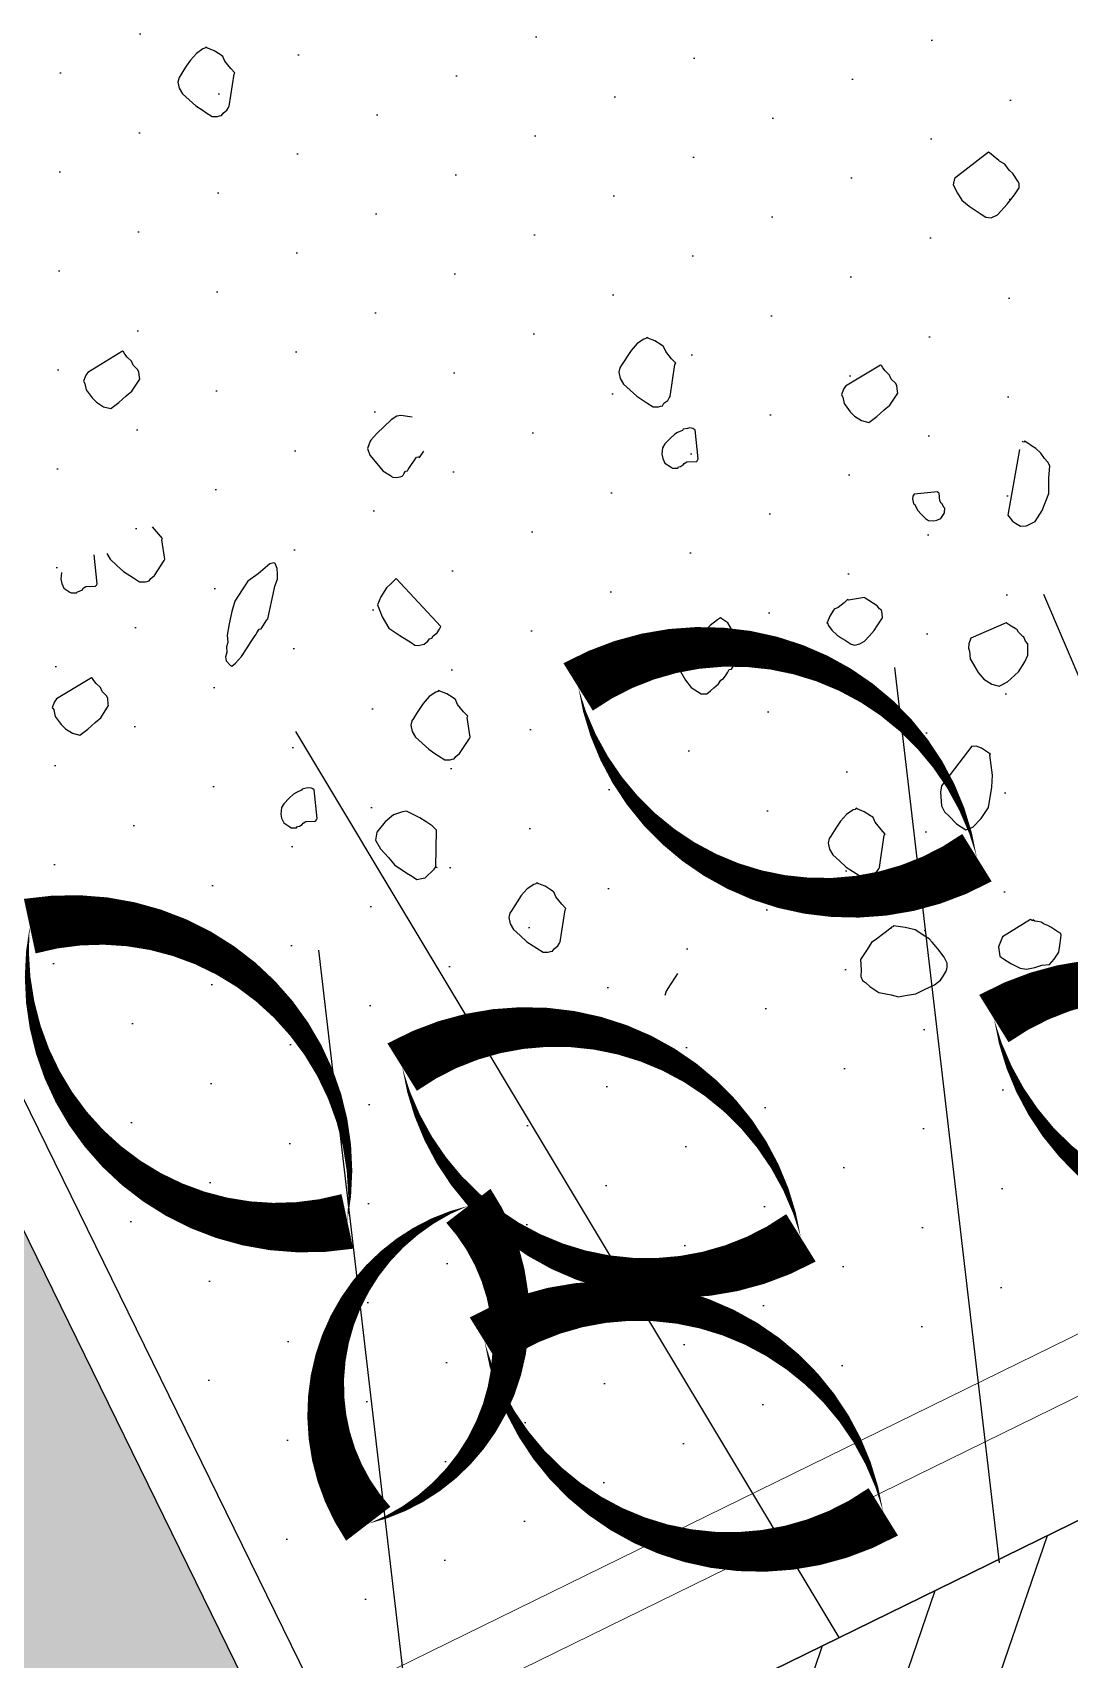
# Model space of a CAD drawing. Header units: millimetres. Extents: x 1754 to 2064, y 960 to 1845.
# Drawn here: x 2014.674 to 2015.604, y 1753.756 to 1755.214 of the extents above; entities that cross this region are included whole.
import ezdxf

# ---------------------------------------------------------------- set-up
doc = ezdxf.new("R2010")
doc.units = ezdxf.units.MM
for name, color, linetype in [('dveře', 3, 'Continuous'), ('okna', 4, 'Continuous'), ('SRAFY', 3, 'Continuous'), ('T_stafaz', 7, 'Continuous'), ('zariz.predmety', 203, 'Continuous')]:
    doc.layers.add(name, color=color, linetype=linetype)
doc.layers.add('FLOATING-WINDOWS', color=2, linetype='Continuous', plot=False)

# ---------------------------------------------------------------- blocks, each defined once
blk = doc.blocks.new('STROMLIST03PUD')
at = {"linetype": 'Continuous'}
for p, q in [((89.1, 817.4), (82.7, 813.5)), ((95.1, 819.7), (89.1, 817.4)), ((101.5, 817.4), (95.1, 819.7)), ((108.2, 816.5), (101.5, 817.4)), ((78, 806.9), (74.1, 800.9)), ((82.7, 813.5), (78, 806.9)), ((115.5, 814.6), (108.2, 816.5)), ((120.1, 811.1), (115.5, 814.6)), ((125.9, 803.6), (120.1, 811.1)), ((129.8, 797.1), (125.9, 803.6)), ((74.1, 800.9), (73.8, 799.4)), ((73.8, 799.4), (75.4, 796.8)), ((75.4, 796.8), (77.6, 793.1)), ((77.6, 793.1), (79.3, 790.3)), ((79.3, 790.3), (80.9, 787.7)), ((129.2, 785.6), (131.9, 793.4)), ((130.9, 795.3), (129.8, 797.1)), ((131.9, 793.4), (130.9, 795.3)), ((189.1, 789.3), (185.4, 787.1)), ((195.6, 790.8), (189.1, 789.3)), ((205.6, 790.7), (195.6, 790.8)), ((214.2, 790.8), (205.6, 790.7)), ((223.6, 787.7), (214.2, 790.8)), ((80.9, 787.7), (83.4, 785.4)), ((83.4, 785.4), (85.1, 782.6)), ((85.1, 782.6), (87.7, 780.5)), ((87.7, 780.5), (89.7, 779.2)), ((89.7, 779.2), (90.7, 777.4)), ((90.7, 777.4), (91.7, 778)), ((91.7, 778), (92.2, 777.1)), ((92.2, 777.1), (92.7, 776.1)), ((92.7, 776.1), (122.1, 778.9)), ((122.1, 778.9), (129.2, 785.6)), ((178.7, 781.9), (177, 778.4)), ((177, 778.4), (177.1, 772.2)), ((180.8, 784.4), (178.7, 781.9)), ((185.4, 787.1), (180.8, 784.4)), ((229.3, 786.2), (223.6, 787.7)), ((234.5, 781.9), (229.3, 786.2)), ((243.6, 775), (234.5, 781.9)), ((248.5, 766.7), (243.6, 775)), ((177.1, 772.2), (178.7, 763.2)), ((178.7, 763.2), (180.7, 755.7)), ((250.4, 761.6), (248.5, 766.7)), ((252, 759), (250.4, 761.6)), ((251.8, 755.1), (252, 759)), ((180.7, 755.7), (181.9, 751.6)), ((181.9, 751.6), (184.2, 747.9)), ((184.2, 747.9), (189.6, 738.8)), ((245.3, 741.1), (248.9, 749.6)), ((248.9, 749.6), (251.8, 755.1)), ((189.6, 738.8), (196.7, 733.1)), ((196.7, 733.1), (205.3, 727.1)), ((208.6, 727.9), (224.1, 731)), ((224.1, 731), (229.8, 731.9)), ((229.8, 731.9), (236.1, 735.7)), ((236.1, 735.7), (239.8, 737.9)), ((239.8, 737.9), (242.5, 739.6)), ((242.5, 739.6), (245.3, 741.1)), ((205.3, 727.1), (206.3, 727.7)), ((206.3, 727.7), (207.7, 727.4)), ((207.7, 727.4), (208.6, 727.9)), ((400.6, 681.7), (408.6, 686.5)), ((408.6, 686.5), (414.2, 690)), ((414.2, 690), (417, 693.1)), ((92.4, 675.4), (82.4, 669.4)), ((102.7, 679.1), (92.4, 675.4)), ((109.4, 678.2), (102.7, 679.1)), ((114.4, 670), (109.4, 678.2)), ((193.7, 674.6), (177.1, 650.6)), ((194.8, 675.3), (193.7, 674.6)), ((197.1, 676.6), (194.8, 675.3)), ((201.2, 677.5), (197.1, 676.6)), ((203.5, 679), (201.2, 677.5)), ((205.3, 678.4), (203.5, 679)), ((207.1, 678), (205.3, 678.4)), ((211.4, 676), (207.1, 678)), ((214.9, 670.3), (211.4, 676)), ((398.3, 680.3), (400.6, 681.7)), ((82.4, 669.4), (71.6, 654.3)), ((117.4, 660.7), (114.4, 670)), ((119.3, 655.6), (117.4, 660.7)), ((216.9, 666.8), (214.9, 670.3)), ((220.4, 661.2), (216.9, 666.8)), ((223.3, 653.6), (220.4, 661.2)), ((66.2, 644.8), (60.4, 627.7)), ((71.6, 654.3), (66.2, 644.8)), ((114.9, 638), (119.3, 649.4)), ((119.3, 649.4), (119.3, 655.6)), ((177.1, 650.6), (175.9, 649.9)), ((175.9, 649.9), (177.5, 644.7)), ((177.5, 644.7), (179.3, 636.5)), ((226.3, 646.1), (223.3, 653.6)), ((226.8, 640.1), (226.3, 646.1)), ((60.4, 627.7), (59.5, 627.1)), ((71.5, 613.2), (111.5, 633.5)), ((111.5, 633.5), (114.9, 638)), ((179.3, 636.5), (179.1, 631.7)), ((179.1, 631.7), (179.8, 630.6)), ((179.8, 630.6), (180.5, 629.5)), ((180.5, 629.5), (183.9, 623.7)), ((212.4, 625.3), (215.8, 627.3)), ((215.8, 627.3), (220.4, 630.1)), ((220.4, 630.1), (222.7, 631.5)), ((222.7, 631.5), (225.4, 634.7)), ((225.4, 634.7), (226.8, 640.1)), ((59.5, 627.1), (61.1, 624.3)), ((61.1, 624.3), (62.2, 622.6)), ((62.2, 622.6), (64.4, 618.9)), ((64.4, 618.9), (68, 614.9)), ((68, 614.9), (69.5, 614.5)), ((69.5, 614.5), (71.5, 613.2)), ((183.9, 623.7), (188.5, 618.7)), ((188.5, 618.7), (189.1, 617.6)), ((189.1, 617.6), (190.3, 618.2)), ((190.3, 618.2), (192.1, 617.8)), ((192.1, 617.8), (199.2, 618.9)), ((199.2, 618.9), (206.7, 621.9)), ((206.7, 621.9), (212.4, 625.3)), ((490, 612.9), (487.7, 611.6)), ((491.8, 612.4), (490, 612.9)), ((480.2, 608.5), (463.6, 584.6)), ((481.3, 609.2), (480.2, 608.5)), ((483.6, 610.7), (481.3, 609.2)), ((487.7, 611.6), (483.6, 610.7)), ((493.7, 612), (491.8, 612.4)), ((498, 610), (493.7, 612)), ((501.4, 604.2), (498, 610)), ((503.5, 600.9), (501.4, 604.2)), ((506.9, 595.2), (503.5, 600.9)), ((463.6, 584.6), (462.4, 584)), ((462.4, 584), (464, 578.7)), ((509.9, 587.6), (506.9, 595.2)), ((512.8, 580.1), (509.9, 587.6)), ((4.6, 571.8), (-4.5, 566.3)), ((17.2, 575.6), (4.6, 571.8)), ((25.8, 575.8), (17.2, 575.6)), ((30.9, 571.4), (25.8, 575.8)), ((35.3, 564.1), (30.9, 571.4)), ((464, 578.7), (465.9, 570.5)), ((465.9, 570.5), (465.6, 565.7)), ((511.9, 568.7), (513.3, 574.2)), ((513.3, 574.2), (512.8, 580.1)), ((-10.7, 560.1), (-14, 553.1)), ((-9.5, 562.1), (-10.7, 560.1)), ((-4.5, 566.3), (-9.5, 562.1)), ((37.3, 556.7), (35.3, 564.1)), ((38.4, 542.5), (37.3, 556.7)), ((465.6, 565.7), (466.3, 564.6)), ((466.3, 564.6), (467, 563.4)), ((467, 563.4), (470.4, 557.7)), ((470.4, 557.7), (475, 552.7)), ((485.7, 552.9), (493.2, 555.9)), ((493.2, 555.9), (499, 559.4)), ((499, 559.4), (502.4, 561.4)), ((502.4, 561.4), (506.9, 564.2)), ((506.9, 564.2), (509.2, 565.5)), ((509.2, 565.5), (511.9, 568.7)), ((-14, 553.1), (-13.2, 549.9)), ((-13.2, 549.9), (-13.5, 546)), ((-13.5, 546), (-12.9, 545.1)), ((-12.9, 545.1), (-11.1, 540)), ((-11.1, 540), (-10.9, 537.7)), ((36, 536), (38.4, 542.5)), ((475, 552.7), (475.7, 551.6)), ((475.7, 551.6), (476.8, 552.3)), ((476.8, 552.3), (478.7, 551.8)), ((478.7, 551.8), (485.7, 552.9)), ((-10.9, 537.7), (-9.8, 535.8)), ((-9.8, 535.8), (-7.6, 532.2)), ((-7.6, 532.2), (-6, 529.4)), ((-6, 529.4), (-4.8, 527.7)), ((-4.8, 527.7), (29.6, 526)), ((29.6, 526), (33.6, 529.7)), ((33.6, 529.7), (35.3, 533.1)), ((35.3, 533.1), (36, 536)), ((550.7, 499), (535.7, 469.7)), ((550.7, 499), (550, 500.1)), ((553, 500.3), (550.7, 499)), ((563.5, 503.5), (553, 500.3)), ((565.3, 503.1), (563.5, 503.5)), ((570.8, 501.7), (565.3, 503.1)), ((572.2, 499.4), (570.8, 501.7)), ((574.2, 496), (572.2, 499.4)), ((104.6, 481.7), (100.1, 479)), ((110.6, 484.2), (104.6, 481.7)), ((116.6, 486.5), (110.6, 484.2)), ((121.4, 486.8), (116.6, 486.5)), ((125.8, 485.7), (121.4, 486.8)), ((128.3, 483.6), (125.8, 485.7)), ((129.4, 481.7), (128.3, 483.6)), ((131.6, 478), (129.4, 481.7)), ((576.3, 492.6), (574.2, 496)), ((583.1, 481.2), (576.3, 492.6)), ((90.8, 469.7), (90.4, 468.3)), ((90.4, 468.3), (91.5, 466.4)), ((91.1, 471.1), (90.8, 469.7)), ((92.8, 474.6), (91.1, 471.1)), ((97.3, 477.4), (92.8, 474.6)), ((100.1, 479), (97.3, 477.4)), ((133.3, 475.4), (131.6, 478)), ((136, 470.8), (133.3, 475.4)), ((138.4, 464.8), (136, 470.8)), ((535.7, 469.7), (537.3, 464.5)), ((585, 472.9), (583.1, 481.2)), ((588.1, 462.5), (585, 472.9)), ((-68.1, 457.4), (-78.2, 451.3)), ((-59.5, 457.6), (-68.1, 457.4)), ((-54.6, 455.6), (-59.5, 457.6)), ((-51.8, 451), (-54.6, 455.6)), ((91.5, 466.4), (92.2, 463.1)), ((92.2, 463.1), (98.8, 452.1)), ((130, 449.8), (134.6, 452.6)), ((134.6, 452.6), (138.6, 456.2)), ((139.3, 459.1), (138.4, 464.8)), ((138.6, 456.2), (139.5, 456.8)), ((138.9, 457.7), (139.3, 459.1)), ((139.5, 456.8), (138.9, 457.7)), ((230.1, 453.8), (226.7, 451.7)), ((234.7, 456.5), (230.1, 453.8)), ((236.5, 456), (234.7, 456.5)), ((238.8, 457.5), (236.5, 456)), ((241.1, 458.8), (238.8, 457.5)), ((244.5, 460.8), (241.1, 458.8)), ((247.5, 461.1), (244.5, 460.8)), ((250.9, 463.1), (247.5, 461.1)), ((256.1, 464.7), (250.9, 463.1)), ((260.2, 465.7), (256.1, 464.7)), ((264.3, 466.6), (260.2, 465.7)), ((268.7, 464.5), (264.3, 466.6)), ((270.7, 461.1), (268.7, 464.5)), ((274.1, 455.3), (270.7, 461.1)), ((276, 447.2), (274.1, 455.3)), ((537.3, 464.5), (540.7, 458.8)), ((540.7, 458.8), (544.1, 453.1)), ((544.1, 453.1), (552.1, 442.5)), ((584.5, 447.9), (588.8, 453.6)), ((588.8, 453.6), (588.1, 462.5)), ((-90.2, 440.3), (-96.3, 428)), ((-78.2, 451.3), (-90.2, 440.3)), ((-84.1, 393.2), (-48.8, 441.7)), ((-50.2, 448.2), (-51.8, 451)), ((-48.8, 441.7), (-50.2, 448.2)), ((98.8, 452.1), (99.3, 451.2)), ((99.3, 451.2), (113, 447.1)), ((113, 447.1), (113.6, 446.1)), ((113.6, 446.1), (117.8, 447.5)), ((117.8, 447.5), (124.3, 448.9)), ((124.3, 448.9), (128.2, 448.8)), ((128.2, 448.8), (129.1, 449.2)), ((129.1, 449.2), (130, 449.8)), ((219.9, 439.9), (217.6, 438.4)), ((217.6, 438.4), (219.2, 417.7)), ((226.7, 451.7), (219.9, 439.9)), ((274.2, 432.1), (276.7, 438.3)), ((276.7, 438.3), (276, 447.2)), ((552.1, 442.5), (555.8, 441.4)), ((555.8, 441.4), (564.2, 440.3)), ((564.2, 440.3), (573.6, 442.9)), ((573.6, 442.9), (584.5, 447.9)), ((-96.3, 428), (-101.9, 418.5)), ((258.9, 421.4), (268, 426.9)), ((268, 426.9), (274.2, 432.1)), ((-101.9, 418.5), (-102, 414.6)), ((-102, 414.6), (-100.7, 410.5)), ((-100.7, 410.5), (-99.8, 404.8)), ((1.1, 414.5), (-0.6, 411.1)), ((-0.6, 411.1), (-0.1, 410.2)), ((-0.1, 410.2), (-0.4, 408.7)), ((-0.4, 408.7), (-0.2, 406.3)), ((1.9, 415.1), (1.1, 414.5)), ((6.5, 417.9), (1.9, 415.1)), ((10.3, 417.6), (6.5, 417.9)), ((13.3, 417), (10.3, 417.6)), ((17.3, 414.4), (13.3, 417)), ((18.9, 411.6), (17.3, 414.4)), ((20.7, 406.5), (18.9, 411.6)), ((219.2, 417.7), (222.6, 412.1)), ((222.6, 412.1), (223.3, 410.8)), ((223.3, 410.8), (226.3, 411.2)), ((226.3, 411.2), (234.5, 413)), ((234.5, 413), (245, 416.2)), ((245, 416.2), (258.9, 421.4)), ((473, 408.9), (471.9, 408.2)), ((486.7, 417.1), (473, 408.9)), ((490.8, 418), (486.7, 417.1)), ((493.1, 419.3), (490.8, 418)), ((494.9, 418.9), (493.1, 419.3)), ((496.7, 418.4), (494.9, 418.9)), ((501.1, 416.4), (496.7, 418.4)), ((504.5, 410.6), (501.1, 416.4)), ((506.6, 407.3), (504.5, 410.6)), ((627.2, 413.3), (618.2, 388.8)), ((628.3, 414), (627.2, 413.3)), ((629.5, 414.6), (628.3, 414)), ((637.3, 411.2), (629.5, 414.6)), ((640.3, 411.4), (637.3, 411.2)), ((641.4, 412.1), (640.3, 411.4)), ((644.4, 412.3), (641.4, 412.1)), ((646.2, 411.9), (644.4, 412.3)), ((647.4, 412.5), (646.2, 411.9)), ((651.7, 410.5), (647.4, 412.5)), ((652.4, 409.3), (651.7, 410.5)), ((655.8, 403.6), (652.4, 409.3)), ((-99.8, 404.8), (-97.5, 398.8)), ((-97.5, 398.8), (-95.2, 395.2)), ((-95.2, 395.2), (-93.1, 391.5)), ((0.5, 403.1), (-2.3, 396.7)), ((-2.3, 396.7), (-1.7, 395.8)), ((-1.7, 395.8), (-1.2, 394.9)), ((-1.2, 394.9), (18.4, 387.7)), ((-0.2, 406.3), (0.3, 405.4)), ((0.3, 405.4), (0.5, 403.1)), ((22, 402.3), (20.7, 406.5)), ((21.9, 392.3), (22.6, 395.2)), ((22.2, 399.9), (22, 402.3)), ((22, 396.2), (22.2, 399.9)), ((22.6, 395.2), (22, 396.2)), ((471.9, 408.2), (466.6, 391.1)), ((510, 401.5), (506.6, 407.3)), ((512.9, 394.1), (510, 401.5)), ((515.9, 386.5), (512.9, 394.1)), ((651.5, 390.2), (654.7, 395.2)), ((654.7, 395.2), (655.6, 398.8)), ((655.6, 398.8), (655.8, 403.6)), ((-93.1, 391.5), (-91.4, 388.7)), ((-91.4, 388.7), (-90.5, 389.3)), ((-90.5, 389.3), (-89.9, 388.4)), ((-89.9, 388.4), (-89.4, 387.5)), ((18.4, 387.7), (19.3, 388.3)), ((19.3, 388.3), (20.2, 388.8)), ((20.2, 388.8), (21.5, 390.8)), ((21.5, 390.8), (21.9, 392.3)), ((466.6, 391.1), (465.5, 390.4)), ((465.5, 390.4), (467.1, 385.2)), ((467.1, 385.2), (469, 376.9)), ((515, 375.1), (516.4, 380.6)), ((516.4, 380.6), (515.9, 386.5)), ((618.2, 388.8), (618.9, 387.7)), ((618.9, 387.7), (619.6, 386.5)), ((619.6, 386.5), (622.1, 384.9)), ((622.1, 384.9), (623.9, 384.5)), ((623.9, 384.5), (627.5, 383.6)), ((627.5, 383.6), (628.7, 384.3)), ((628.7, 384.3), (633.5, 384)), ((633.5, 384), (636.4, 384.3)), ((636.4, 384.3), (641.7, 385.8)), ((641.7, 385.8), (648, 388.2)), ((648, 388.2), (651.5, 390.2)), ((469, 376.9), (468.8, 372.1)), ((468.8, 372.1), (469.4, 371)), ((469.4, 371), (470.1, 369.8)), ((470.1, 369.8), (473.5, 364.1)), ((496.3, 362.4), (502, 365.8)), ((502, 365.8), (505.5, 367.8)), ((505.5, 367.8), (510, 370.6)), ((510, 370.6), (512.3, 371.9)), ((512.3, 371.9), (515, 375.1)), ((473.5, 364.1), (478.1, 359.1)), ((478.1, 359.1), (478.8, 358)), ((478.8, 358), (479.9, 358.7)), ((479.9, 358.7), (481.7, 358.2)), ((481.7, 358.2), (488.8, 359.3)), ((488.8, 359.3), (496.3, 362.4)), ((2.8, 306.4), (-8.2, 299.8)), ((9.3, 307.8), (2.8, 306.4)), ((17.7, 310.4), (9.3, 307.8)), ((26.6, 312.1), (17.7, 310.4)), ((31.8, 307.7), (26.6, 312.1)), ((35.6, 301.3), (31.8, 307.7)), ((452.8, 308.3), (451.7, 307.6)), ((451.7, 307.6), (468.6, 251.1)), ((454, 309), (452.8, 308.3)), ((457.3, 311.1), (454, 309)), ((461.5, 312), (457.3, 311.1)), ((463.7, 313.3), (461.5, 312)), ((465.6, 312.8), (463.7, 313.3)), ((467.9, 314.2), (465.6, 312.8)), ((472, 315.1), (467.9, 314.2)), ((477.4, 313.7), (472, 315.1)), ((479.9, 312.2), (477.4, 313.7)), ((482, 308.7), (479.9, 312.2)), ((488.2, 298.5), (482, 308.7)), ((-8.6, 298.4), (-10.6, 293.4)), ((-10.6, 293.4), (-10.3, 291)), ((-8.2, 299.8), (-8.6, 298.4)), ((37.4, 296.1), (35.6, 301.3)), ((39, 287.2), (37.4, 296.1)), ((494.3, 288.3), (488.2, 298.5)), ((-10.3, 291), (-8.5, 285.9)), ((-8.5, 285.9), (-8.7, 282.1)), ((-8.7, 282.1), (-6.9, 277)), ((33.8, 275.3), (37.8, 279)), ((37.6, 281.5), (39, 287.2)), ((37.8, 279), (37.6, 281.5)), ((495.2, 276.4), (494.3, 288.3)), ((-6.9, 277), (-6.2, 273.7)), ((-6.2, 273.7), (-6, 271.3)), ((-6, 271.3), (-5.5, 270.5)), ((-5.5, 270.5), (31, 273.8)), ((31, 273.8), (33.8, 275.3)), ((178.4, 274), (169.4, 249.5)), ((179.5, 274.7), (178.4, 274)), ((180.6, 275.5), (179.5, 274.7)), ((188.5, 271.9), (180.6, 275.5)), ((191.5, 272.1), (188.5, 271.9)), ((192.6, 272.8), (191.5, 272.1)), ((195.6, 273.1), (192.6, 272.8)), ((197.4, 272.6), (195.6, 273.1)), ((198.5, 273.3), (197.4, 272.6)), ((202.9, 271.2), (198.5, 273.3)), ((203.5, 270.1), (202.9, 271.2)), ((207, 264.4), (203.5, 270.1)), ((206.8, 259.7), (207, 264.4)), ((488.2, 259.8), (494.3, 265)), ((494.3, 265), (495.2, 276.4)), ((169.4, 249.5), (170, 248.4)), ((170, 248.4), (170.7, 247.3)), ((192.9, 246.6), (199.2, 248.9)), ((199.2, 248.9), (202.6, 251)), ((202.6, 251), (205.8, 256)), ((205.8, 256), (206.8, 259.7)), ((468.6, 251.1), (475, 253.3)), ((475, 253.3), (480.2, 254.9)), ((480.2, 254.9), (488.2, 259.8)), ((616.1, 248.2), (610.4, 244.8)), ((624.1, 253), (616.1, 248.2)), ((631.6, 256), (624.1, 253)), ((635.7, 256.9), (631.6, 256)), ((636.4, 255.7), (635.7, 256.9)), ((638, 250.4), (636.4, 255.7)), ((637.1, 246.9), (638, 250.4)), ((768, 248.2), (761.4, 246.7)), ((776.4, 250.7), (768, 248.2)), ((785.3, 252.4), (776.4, 250.7)), ((790.4, 247.9), (785.3, 252.4)), ((170.7, 247.3), (173.2, 245.6)), ((173.2, 245.6), (175, 245.2)), ((175, 245.2), (178.7, 244.3)), ((178.7, 244.3), (179.8, 245)), ((179.8, 245), (184.6, 244.8)), ((184.6, 244.8), (187.6, 245)), ((187.6, 245), (192.9, 246.6)), ((589.2, 233.5), (588.1, 232.9)), ((597.2, 238.4), (589.2, 233.5)), ((599, 237.9), (597.2, 238.4)), ((602.4, 240), (599, 237.9)), ((603.5, 240.6), (602.4, 240)), ((605.9, 242), (603.5, 240.6)), ((610.4, 244.8), (605.9, 242)), ((627.1, 230), (629.6, 236.1)), ((629.6, 236.1), (632.3, 239.3)), ((632.3, 239.3), (634.3, 243.6)), ((634.3, 243.6), (637.1, 246.9)), ((750.1, 238.6), (748.1, 233.7)), ((748.1, 233.7), (748.3, 231.4)), ((750.5, 240), (750.1, 238.6)), ((761.4, 246.7), (750.5, 240)), ((794.3, 241.6), (790.4, 247.9)), ((796.1, 236.5), (794.3, 241.6)), ((797.8, 227.6), (796.1, 236.5)), ((588.1, 232.9), (571.2, 211.9)), ((614, 212.8), (621.1, 221.7)), ((621.1, 221.7), (627.1, 230)), ((748.3, 231.4), (750.1, 226.2)), ((750.1, 226.2), (749.9, 222.3)), ((749.9, 222.3), (751.8, 217.2)), ((792.5, 215.7), (796.5, 219.3)), ((796.3, 221.7), (797.8, 227.6)), ((796.5, 219.3), (796.3, 221.7)), ((176.4, 212.8), (159.8, 188.9)), ((177.6, 213.5), (176.4, 212.8)), ((179.8, 214.9), (177.6, 213.5)), ((184, 215.8), (179.8, 214.9)), ((186.2, 217.2), (184, 215.8)), ((188, 216.7), (186.2, 217.2)), ((189.8, 216.3), (188, 216.7)), ((194.2, 214.3), (189.8, 216.3)), ((197.6, 208.5), (194.2, 214.3)), ((199.7, 205.1), (197.6, 208.5)), ((203.1, 199.4), (199.7, 205.1)), ((564.6, 204.8), (562.5, 200.5)), ((569.6, 209.4), (564.6, 204.8)), ((571.2, 211.9), (569.6, 209.4)), ((597.2, 199.6), (607.5, 205.8)), ((607.5, 205.8), (614, 212.8)), ((751.8, 217.2), (752.5, 214)), ((752.5, 214), (752.7, 211.7)), ((752.7, 211.7), (753.3, 210.8)), ((753.3, 210.8), (789.7, 214)), ((789.7, 214), (792.5, 215.7)), ((-171, 190.8), (-180.7, 186.2)), ((-159, 195.6), (-171, 190.8)), ((-152.7, 195.6), (-159, 195.6)), ((-148.7, 193), (-152.7, 195.6)), ((-146, 188.5), (-148.7, 193)), ((206.1, 191.9), (203.1, 199.4)), ((209, 184.3), (206.1, 191.9)), ((560.5, 196.1), (560.3, 191.4)), ((560.3, 191.4), (561, 190.2)), ((562.5, 200.5), (560.5, 196.1)), ((561, 190.2), (564.6, 189.4)), ((564.6, 189.4), (578.1, 192.8)), ((578.1, 192.8), (589.2, 194.8)), ((589.2, 194.8), (597.2, 199.6)), ((-187.1, 182.5), (-188.7, 178.9)), ((-188.7, 178.9), (-188.5, 176.6)), ((-188.5, 176.6), (-187.4, 168.5)), ((-180.7, 186.2), (-187.1, 182.5)), ((-139.5, 177.6), (-146, 188.5)), ((-135.9, 169.7), (-139.5, 177.6)), ((159.8, 188.9), (158.6, 188.2)), ((158.6, 188.2), (160.3, 183)), ((160.3, 183), (162.1, 174.8)), ((208.1, 173), (209.5, 178.4)), ((209.5, 178.4), (209, 184.3)), ((-187.4, 168.5), (-186.1, 164.3)), ((-186.1, 164.3), (-184.7, 157.8)), ((-135.4, 162.5), (-135.9, 169.7)), ((-135.2, 154), (-135.4, 162.5)), ((162.1, 174.8), (161.9, 170)), ((161.9, 170), (162.5, 168.9)), ((162.5, 168.9), (163.2, 167.7)), ((163.2, 167.7), (166.6, 162)), ((166.6, 162), (171.2, 157)), ((189.5, 160.2), (195.1, 163.6)), ((195.1, 163.6), (198.6, 165.7)), ((198.6, 165.7), (203.1, 168.4)), ((203.1, 168.4), (205.4, 169.8)), ((205.4, 169.8), (208.1, 173)), ((402.1, 163), (396.3, 159.5)), ((402.7, 161.9), (402.1, 163)), ((404.6, 161.4), (402.7, 161.9)), ((416, 168.2), (404.6, 161.4)), ((417.1, 168.9), (416, 168.2)), ((418.9, 168.4), (417.1, 168.9)), ((421.2, 169.9), (418.9, 168.4)), ((422.4, 170.6), (421.2, 169.9)), ((423.5, 171.2), (422.4, 170.6)), ((425.3, 170.8), (423.5, 171.2)), ((429, 169.9), (425.3, 170.8)), ((431.5, 168.2), (429, 169.9)), ((432.2, 167.1), (431.5, 168.2)), ((432.8, 166), (432.2, 167.1)), ((436.9, 159.1), (432.8, 166)), ((-184.7, 157.8), (-181.9, 153.2)), ((-181.9, 153.2), (-181.4, 152.3)), ((-181.4, 152.3), (-176.8, 142.6)), ((-176.3, 141.7), (-138.7, 149.4)), ((-138.7, 149.4), (-135.2, 154)), ((171.2, 157), (171.9, 155.9)), ((171.9, 155.9), (173, 156.5)), ((173, 156.5), (174.8, 156.1)), ((174.8, 156.1), (181.9, 157.2)), ((181.9, 157.2), (189.5, 160.2)), ((438.8, 151), (436.9, 159.1)), ((441.3, 141.6), (438.8, 151)), ((662.2, 153.3), (648.5, 145.2)), ((666.3, 154.3), (662.2, 153.3)), ((668.6, 155.6), (666.3, 154.3)), ((670.5, 155.2), (668.6, 155.6)), ((672.2, 154.8), (670.5, 155.2)), ((676.6, 152.6), (672.2, 154.8)), ((680, 147), (676.6, 152.6)), ((682.1, 143.5), (680, 147)), ((-176.8, 142.6), (-176.3, 141.7)), ((435.6, 130.4), (440.6, 135)), ((440.6, 135), (441.3, 141.6)), ((647.4, 144.4), (642.2, 127.4)), ((648.5, 145.2), (647.4, 144.4)), ((685.5, 137.8), (682.1, 143.5)), ((688.5, 130.4), (685.5, 137.8)), ((711.6, 137.4), (702.5, 112.9)), ((712.7, 138.1), (711.6, 137.4)), ((713.8, 138.8), (712.7, 138.1)), ((721.7, 135.3), (713.8, 138.8)), ((724.6, 135.5), (721.7, 135.3)), ((725.8, 136.3), (724.6, 135.5)), ((728.7, 136.5), (725.8, 136.3)), ((730.6, 136.1), (728.7, 136.5)), ((731.7, 136.7), (730.6, 136.1)), ((736, 134.6), (731.7, 136.7)), ((736.8, 133.5), (736, 134.6)), ((740.2, 127.8), (736.8, 133.5)), ((392.3, 127.6), (400.5, 121.7)), ((400.5, 121.7), (404.1, 120.8)), ((404.1, 120.8), (410.1, 121.3)), ((410.1, 121.3), (426.9, 126.7)), ((426.9, 126.7), (434.4, 129.7)), ((434.4, 129.7), (435.6, 130.4)), ((642.2, 127.4), (641, 126.7)), ((641, 126.7), (642.6, 121.4)), ((642.6, 121.4), (644.5, 113.3)), ((691.4, 122.8), (688.5, 130.4)), ((691.9, 116.9), (691.4, 122.8)), ((735.8, 114.4), (739, 119.4)), ((739, 119.4), (739.9, 123.1)), ((739.9, 123.1), (740.2, 127.8)), ((622.5, 0.1), (614.1, -2.5)), ((631.4, 1.7), (622.5, 0.1)), ((636.5, -2.6), (631.4, 1.7)), ((596.2, -11.9), (594.2, -16.9)), ((596.6, -10.5), (596.2, -11.9)), ((607.6, -3.9), (596.6, -10.5)), ((614.1, -2.5), (607.6, -3.9)), ((640.4, -9), (636.5, -2.6)), ((642.2, -14.2), (640.4, -9)), ((643.8, -23.1), (642.2, -14.2)), ((594.2, -16.9), (594.4, -19.3)), ((594.4, -19.3), (596.3, -24.4)), ((596.3, -24.4), (596, -28.2)), ((596, -28.2), (597.9, -33.3)), ((642.4, -28.8), (643.8, -23.1)), ((642.6, -31.3), (642.4, -28.8)), ((597.9, -33.3), (598.6, -36.6)), ((598.6, -36.6), (598.8, -39)), ((598.8, -39), (599.3, -39.9)), ((599.3, -39.9), (635.8, -36.5)), ((635.8, -36.5), (638.5, -35)), ((638.5, -35), (642.6, -31.3)), ((416.7, -194.9), (400.1, -218.8)), ((417.9, -194.2), (416.7, -194.9)), ((420.2, -192.9), (417.9, -194.2)), ((424.3, -191.9), (420.2, -192.9)), ((426.6, -190.6), (424.3, -191.9)), ((428.4, -191), (426.6, -190.6)), ((430.2, -191.5), (428.4, -191)), ((434.5, -193.6), (430.2, -191.5)), ((438, -199.2), (434.5, -193.6)), ((440, -202.7), (438, -199.2)), ((443.4, -208.4), (440, -202.7)), ((400.1, -218.8), (399, -219.5)), ((446.4, -215.8), (443.4, -208.4)), ((449.4, -223.4), (446.4, -215.8)), ((399, -219.5), (400.6, -224.8)), ((400.6, -224.8), (402.4, -233)), ((402.4, -233), (402.2, -237.7)), ((448.5, -234.7), (449.8, -229.3)), ((449.8, -229.3), (449.4, -223.4)), ((402.2, -237.7), (402.9, -239)), ((402.9, -239), (403.6, -240.1)), ((403.6, -240.1), (407, -245.7)), ((407, -245.7), (411.6, -250.8)), ((422.2, -250.5), (429.8, -247.5)), ((429.8, -247.5), (435.5, -244.2)), ((435.5, -244.2), (438.9, -242.1)), ((438.9, -242.1), (443.4, -239.4)), ((443.4, -239.4), (445.7, -238)), ((445.7, -238), (448.5, -234.7)), ((411.6, -250.8), (412.2, -251.9)), ((412.2, -251.9), (413.4, -251.2)), ((413.4, -251.2), (415.2, -251.6)), ((415.2, -251.6), (422.2, -250.5))]:
    blk.add_line(p, q, dxfattribs=at)

msp = doc.modelspace()

# ---------------------------------------------------------------- hatches: boundary and pattern name
at = {"layer": 'SRAFY'}
h = msp.add_hatch(dxfattribs=at)
h.set_pattern_fill('ANSI31', color=256, scale=0.025, style=0)
h.set_pattern_definition([(71.114994, (1938.08568, 1884.87143), (-0.07510225, 0.025691293), [])])
h.paths.add_polyline_path([(2001.3472, 1746.5536), (2002.0216, 1745.178), (2026.834, 1757.3415), (2026.0937, 1758.8518), (2022.2476, 1756.9664), (2022.5337, 1756.3827), (2022.0848, 1756.1626), (2021.8206, 1756.7014), (2018.0719, 1754.8637), (2018.336, 1754.3249), (2017.887, 1754.1048), (2017.5349, 1754.8232), (2014.9519, 1753.5569), (2015.4361, 1752.5692), (2014.9886, 1752.3499), (2014.7245, 1752.8886), (2008.9379, 1750.0519), (2009.202, 1749.5132), (2008.7531, 1749.2931), (2008.3569, 1750.1012), (2004.6337, 1748.1646)])
h = msp.add_hatch(dxfattribs=at)
h.set_pattern_fill('DOTS', color=256, scale=0.05, style=0)
h.set_pattern_definition([(206.115, (2008.65492, 1790.13868), (-0.00069708, -0.08874121), [0, -0.079375])])
h.paths.add_polyline_path([(2013.7878, 1756.0489), (2016.3244, 1757.2924), (2017.4688, 1754.9579), (2014.9322, 1753.7144)])
msp.add_hatch(color=256, dxfattribs=at).paths.add_polyline_path([(2013.5589, 1755.3799), (2013.9615, 1755.5772), (2015.0399, 1753.3774), (2014.6373, 1753.18)])

# ---------------------------------------------------------------- linework, layer by layer
at = {"layer": 'dveře'}
msp.add_line((2015.0399, 1753.3774), (2013.9615, 1755.5772), dxfattribs=at)
at = {"layer": 'FLOATING-WINDOWS'}
msp.add_lwpolyline([(2001.3472, 1746.5536), (2002.0216, 1745.178), (2026.834, 1757.3415), (2026.0937, 1758.8518), (2022.2476, 1756.9664), (2022.5337, 1756.3827), (2022.0848, 1756.1626), (2021.8206, 1756.7014), (2018.0719, 1754.8637), (2018.336, 1754.3249), (2017.887, 1754.1048), (2017.5349, 1754.8232), (2014.9519, 1753.5569), (2015.4361, 1752.5692), (2014.9886, 1752.3499), (2014.7245, 1752.8886), (2008.9379, 1750.0519), (2009.202, 1749.5132), (2008.7531, 1749.2931), (2008.3569, 1750.1012), (2004.6337, 1748.1646)], close=True, dxfattribs=at)
at = {"layer": 'okna', "linetype": 'Continuous', "lineweight": 0}
for p, q in [((2017.4688, 1754.9579), (2014.9322, 1753.7144)), ((2017.4909, 1754.913), (2014.9079, 1753.6467))]:
    msp.add_line(p, q, dxfattribs=at)
at = {"layer": 'SRAFY'}
msp.add_line((2013.7878, 1756.0489), (2014.9322, 1753.7144), dxfattribs=at)
at = {"layer": 'T_stafaz'}
for p, q in [((2014.9519, 1753.5569), (2017.5349, 1754.8232)), ((2015.8799, 1754.0082), (2015.5808, 1754.7104)), ((2015.5409, 1753.8421), (2015.4471, 1754.6449)), ((2015.3973, 1753.7753), (2014.9101, 1754.5876)), ((2015.0244, 1753.5889), (2014.9306, 1754.3917))]:
    msp.add_line(p, q, dxfattribs=at)
for points in [[(2015.8935, 1754.1771, 0, 0, 0.520567), (2015.8935, 1754.1771, 0, 0.05, 0.520567), (2015.5359, 1754.3302, 0, 0.05, 0.520567), (2015.8935, 1754.1771, 0.05, 0.05, 0)], [(2015.4367, 1753.8879, 0, 0, 0.520567), (2015.4367, 1753.8879, 0, 0.05, 0.520567), (2015.0791, 1754.041, 0, 0.05, 0.520567), (2015.4367, 1753.8879, 0.05, 0.05, 0)]]:
    msp.add_lwpolyline(points, format="xyseb", close=True, dxfattribs=at)
at = {"layer": 'zariz.predmety', "color": 253, "linetype": 'Continuous', "ltscale": 0.001}
for points in [[(2015.1631, 1754.6276, 0, 0, 0.520567), (2015.1631, 1754.6276, 0, 0.05, 0.520567), (2015.5207, 1754.4745, 0, 0.05, 0.520567), (2015.1631, 1754.6276, 0.05, 0.05, 0)], [(2014.6714, 1754.4131, 0, 0, 0.520567), (2014.6714, 1754.4131, 0, 0.05, 0.520567), (2014.9562, 1754.1483, 0, 0.05, 0.520567), (2014.6714, 1754.4131, 0.05, 0.05, 0)], [(2015.3629, 1754.1336, 0, 0, 0.520567), (2015.3629, 1754.1336, 0, 0.05, 0.520567), (2015.0053, 1754.2867, 0, 0.05, 0.520567), (2015.3629, 1754.1336, 0.05, 0.05, 0)], [(2015.0647, 1754.1623, 0, 0, 0.520567), (2015.0647, 1754.1623, 0, 0.05, 0.520567), (2014.9749, 1753.8772, 0, 0.05, 0.520567), (2015.0647, 1754.1623, 0.05, 0.05, 0)]]:
    msp.add_lwpolyline(points, format="xyseb", close=True, dxfattribs=at)

# ---------------------------------------------------------------- block references
at = {"layer": 'T_stafaz', "xscale": 0.001000000047246285, "yscale": 0.001000000163912773, "zscale": 0.001, "rotation": 206.1149935223949}
msp.add_blockref('STROMLIST03PUD', (2015.3103, 1755.1567), dxfattribs=at)

doc.saveas('drawing.dxf')
